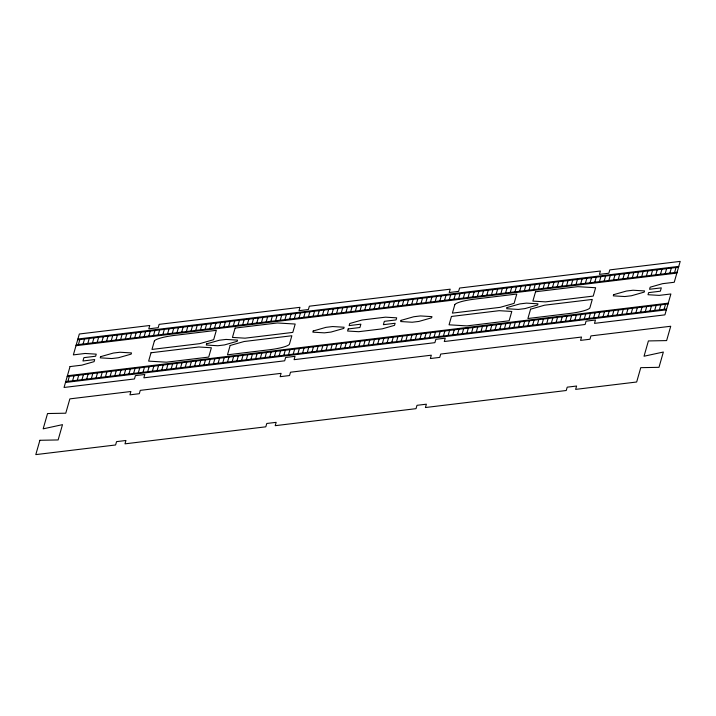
<?xml version="1.0" encoding="UTF-8"?>
<svg xmlns="http://www.w3.org/2000/svg" width="716" height="716" viewBox="0 0 716 716"><rect width="100%" height="100%" fill="white"/><g stroke="black" fill="none" stroke-linecap="round" stroke-linejoin="round"><path stroke-width="1.07" d="M67.904 381.36L69.336 376.348M78.411 344.602L79.843 339.59M72.593 380.796L74.034 375.784M83.101 344.029L84.542 339.017M77.292 380.232L78.724 375.211M87.799 343.465L89.232 338.453M81.982 379.659L83.423 374.647M92.489 342.892L93.93 337.88M86.681 379.095L88.113 374.083M97.188 342.329L98.62 337.317M91.371 378.522L92.812 373.51M101.878 341.765L103.319 336.753M96.069 377.959L97.501 372.947M106.577 341.192L108.009 336.18M100.759 377.395L102.2 372.383M111.266 340.628L112.707 335.616M105.458 376.822L106.89 371.81M115.965 340.064L117.397 335.043M110.148 376.258L111.589 371.246M120.655 339.491L122.096 334.479M114.846 375.685L116.278 370.673M125.354 338.928L126.786 333.916M119.536 375.121L120.977 370.109M130.044 338.355L131.484 333.343M124.235 374.558L125.667 369.546M134.742 337.791L136.174 332.779M128.925 373.985L130.366 368.973M139.432 337.227L140.873 332.206M133.624 373.421L135.055 368.409M144.131 336.654L145.563 331.642M138.313 372.857L139.754 367.836M148.821 336.09L150.262 331.078M143.012 372.284L144.444 367.272M153.519 335.518L154.951 330.506M147.702 371.72L149.143 366.708M158.209 334.954L159.65 329.942M152.401 371.148L153.833 366.136M162.908 334.39L164.34 329.378M157.09 370.584L158.531 365.572M167.598 333.817L169.03 328.805M161.789 370.02L163.221 364.999M172.296 333.253L173.728 328.241M166.479 369.447L167.92 364.435M176.986 332.689L178.418 327.668M171.178 368.883L172.61 363.871M181.685 332.117L183.117 327.105M175.868 368.31L177.308 363.298M186.375 331.553L187.807 326.541M180.566 367.747L181.998 362.735M191.074 330.98L192.506 325.968M185.256 367.183L186.697 362.171M195.763 330.416L197.195 325.404M189.955 366.61L191.387 361.598M200.462 329.852L201.894 324.831M194.645 366.046L196.086 361.034M205.152 329.279L206.584 324.267M199.343 365.473L200.775 360.461M209.851 328.716L211.283 323.704M204.033 364.909L205.465 359.897M214.54 328.143L215.972 323.131M208.732 364.346L210.164 359.334M219.239 327.579L220.671 322.567M213.422 363.773L214.854 358.761M223.929 327.015L225.361 321.994M218.12 363.209L219.552 358.197M228.628 326.442L230.06 321.43M222.81 362.645L224.242 357.624M233.318 325.878L234.75 320.866M227.509 362.072L228.941 357.06M238.016 325.306L239.448 320.294M232.199 361.508L233.631 356.496M242.706 324.742L244.138 319.73M236.898 360.936L238.33 355.924M247.405 324.178L248.837 319.166M241.587 360.372L243.019 355.36M252.095 323.605L253.527 318.593M246.286 359.808L247.718 354.787M256.793 323.041L258.225 318.029M250.976 359.235L252.408 354.223M261.483 322.477L262.915 317.457M255.675 358.671L257.107 353.659M266.182 321.905L267.614 316.893M260.364 358.098L261.796 353.086M270.872 321.341L272.304 316.329M265.063 357.535L266.495 352.523M275.57 320.768L277.002 315.756M269.753 356.971L271.185 351.959M280.26 320.204L281.692 315.192M274.452 356.398L275.884 351.386M284.959 319.64L286.391 314.619M279.142 355.834L280.574 350.822M289.649 319.067L291.081 314.055M283.84 355.27L285.272 350.249M294.348 318.504L295.78 313.492M288.53 354.697L289.962 349.685M299.037 317.931L300.469 312.919M293.229 354.134L294.661 349.122M303.736 317.367L305.168 312.355M297.919 353.561L299.351 348.549M308.426 316.803L309.858 311.782M302.617 352.997L304.049 347.985M313.125 316.23L314.557 311.218M307.307 352.433L308.739 347.412M317.815 315.666L319.246 310.655M312.006 351.86L313.438 346.848M322.513 315.094L323.945 310.082M316.696 351.296L318.128 346.284M327.203 314.53L328.635 309.518M321.395 350.724L322.827 345.712M331.902 313.966L333.334 308.954M326.084 350.16L327.516 345.148M336.592 313.393L338.024 308.381M330.783 349.596L332.215 344.575M341.29 312.829L342.722 307.817M335.473 349.023L336.905 344.011M345.98 312.265L347.412 307.245M340.172 348.459L341.604 343.447M350.679 311.693L352.111 306.681M344.861 347.887L346.293 342.875M355.369 311.129L356.801 306.117M349.56 347.323L350.992 342.311M360.067 310.556L361.499 305.544M354.25 346.759L355.682 341.747M364.757 309.992L366.189 304.98M358.949 346.186L360.381 341.174M369.456 309.428L370.888 304.407M363.639 345.622L365.07 340.61M374.146 308.856L375.578 303.844M368.337 345.058L369.769 340.037M378.845 308.292L380.277 303.28M373.027 344.486L374.459 339.474M383.534 307.719L384.966 302.707M377.726 343.922L379.158 338.91M388.233 307.155L389.665 302.143M382.416 343.349L383.848 338.337M392.923 306.591L394.355 301.57M387.114 342.785L388.546 337.773M397.622 306.018L399.054 301.006M391.804 342.221L393.236 337.2M402.311 305.455L403.743 300.443M396.503 341.648L397.935 336.636M407.01 304.882L408.442 299.87M401.193 341.085L402.625 336.072M411.7 304.318L413.132 299.306M405.891 340.512L407.323 335.5M416.399 303.754L417.831 298.742M410.581 339.948L412.013 334.936M421.089 303.181L422.521 298.169M415.28 339.384L416.712 334.363M425.787 302.617L427.219 297.605M419.97 338.811L421.402 333.799M430.477 302.054L431.909 297.033M424.669 338.247L426.101 333.235M435.176 301.481L436.608 296.469M429.358 337.675L430.79 332.663M439.866 300.917L441.298 295.905M434.057 337.111L435.489 332.099M444.564 300.344L445.996 295.332M438.747 336.547L440.179 331.535M449.254 299.78L450.686 294.768M443.446 335.974L444.878 330.962M453.953 299.216L455.385 294.195M448.135 335.41L449.567 330.398M458.643 298.644L460.075 293.632M452.834 334.846L454.266 329.825M463.342 298.08L464.773 293.068M457.524 334.274L458.956 329.262M468.031 297.507L469.463 292.495M462.223 333.71L463.655 328.698M472.73 296.943L474.162 291.931M466.913 333.137L468.345 328.125M477.42 296.379L478.852 291.358M471.611 332.573L473.043 327.561M482.119 295.806L483.551 290.794M476.301 332.009L477.733 326.988M486.808 295.243L488.24 290.231M481 331.436L482.432 326.424M491.507 294.67L492.939 289.658M485.69 330.873L487.122 325.861M496.197 294.106L497.629 289.094M490.388 330.3L491.82 325.288M500.896 293.542L502.328 288.53M495.078 329.736L496.51 324.724M505.585 292.969L507.017 287.957M499.777 329.172L501.209 324.151M510.284 292.405L511.716 287.393M504.467 328.599L505.899 323.587M514.974 291.842L516.406 286.821M509.166 328.035L510.598 323.023M519.673 291.269L521.105 286.257M513.855 327.463L515.287 322.451M524.363 290.705L525.795 285.693M518.554 326.899L519.986 321.887M529.061 290.132L530.493 285.12M523.244 326.335L524.676 321.323M533.751 289.568L535.183 284.556M527.943 325.762L529.375 320.75M538.45 289.004L539.882 283.983M532.632 325.198L534.064 320.186M543.14 288.432L544.572 283.42M537.331 324.634L538.763 319.613M547.838 287.868L549.27 282.856M542.021 324.062L543.453 319.05M552.528 287.295L553.96 282.283M546.72 323.498L548.152 318.486M557.227 286.731L558.659 281.719M551.409 322.925L552.841 317.913M561.917 286.167L563.349 281.146M556.108 322.361L557.54 317.349M566.616 285.595L568.048 280.582M560.798 321.797L562.23 316.776M571.305 285.031L572.737 280.019M565.497 321.224L566.929 316.212M576.004 284.458L577.436 279.446M570.187 320.661L571.619 315.649M580.694 283.894L582.126 278.882M574.885 320.088L576.317 315.076M585.393 283.33L586.825 278.318M579.575 319.524L581.007 314.512M590.082 282.757L591.514 277.745M584.274 318.96L585.706 313.939M594.781 282.194L596.213 277.181M588.964 318.387L590.396 313.375M599.471 281.63L600.903 276.609M593.662 317.823L595.094 312.811M604.17 281.057L605.602 276.045M598.352 317.251L599.784 312.239M608.86 280.493L610.292 275.481M603.051 316.687L604.483 311.675M613.558 279.92L614.99 274.908M607.741 316.123L609.173 311.111M618.248 279.356L619.68 274.344M612.44 315.55L613.872 310.538M622.947 278.793L624.379 273.772M617.129 314.986L618.561 309.974M627.637 278.22L629.069 273.208M621.828 314.422L623.26 309.401M632.335 277.656L633.767 272.644M626.518 313.85L627.95 308.838M637.025 277.083L638.457 272.071M631.217 313.286L632.649 308.274M641.724 276.519L643.156 271.507M635.906 312.713L637.338 307.701M646.414 275.955L647.846 270.943M640.605 312.149L642.037 307.137M651.113 275.383L652.545 270.371M645.295 311.585L646.727 306.564M655.802 274.819L657.234 269.807M649.994 311.012L651.426 306M660.501 274.246L661.933 269.234M654.684 310.449L656.116 305.437M665.191 273.682L666.623 268.67M659.382 309.876L660.814 304.864M669.89 273.118L671.322 268.106M664.072 309.312L665.504 304.3M674.579 272.545L676.011 267.533M77.901 339.017L678.768 266.397M77.668 339.849L678.526 267.229M76.236 344.861L677.094 272.241M75.994 345.694L676.853 273.082M67.394 375.775L668.261 303.163M67.161 376.616L668.019 303.996M65.729 381.628L666.587 309.008M65.487 382.46L666.345 309.84M39.899 440.286L35.8 454.615L115.598 444.976L116.556 441.629L125.944 440.492L124.987 443.839L265.815 426.817L266.773 423.478L276.161 422.342L275.204 425.68L416.032 408.666L416.989 405.319L426.378 404.191L425.42 407.529L566.249 390.506L567.206 387.168L576.595 386.031L575.637 389.379L636.667 382.004L640.757 367.666L658.988 367.326L663.356 352.03L644.033 356.228L648.401 340.932L666.623 340.592L670.722 326.254L590.924 335.902L589.966 339.241L580.578 340.377L581.535 337.039L440.707 354.053L439.749 357.4L430.361 358.528L431.318 355.19L290.49 372.213L289.533 375.551L280.144 376.688L281.102 373.34L140.273 390.363L139.316 393.702L129.927 394.838L130.885 391.5L69.864 398.875L65.765 413.204L47.542 413.544L43.166 428.848L62.498 424.651L58.121 439.946L39.899 440.286M70.025 366.583L64.055 387.472L134.465 378.961L135.422 375.623L144.811 374.486L143.853 377.833L284.682 360.81L285.639 357.472L295.028 356.335L294.07 359.674L434.898 342.66L435.856 339.312L445.245 338.176L444.287 341.523L585.115 324.5L586.073 321.162L595.461 320.025L594.504 323.364L664.913 314.861L670.883 293.972L659.15 295.386L648.016 294.715L648.607 292.629L660.349 291.206L661.298 287.868L649.564 289.282L650.164 287.197L662.497 283.688L674.23 282.274L680.2 261.385L609.79 269.896L608.833 273.235L599.444 274.371L600.402 271.024L459.574 288.047L458.616 291.385L449.227 292.522L450.185 289.183L309.357 306.197L308.399 309.545L299.011 310.681L299.968 307.334L159.14 324.357L158.182 327.695L148.794 328.832L149.751 325.494L79.333 333.996L73.363 354.885L85.106 353.471L96.239 354.143L95.64 356.228L83.906 357.651L82.949 360.989L94.691 359.575L94.091 361.661L81.758 365.169L70.025 366.583M100.598 356.675L100.258 357.857L111.786 358.546L118.417 357.749L131.18 354.116L131.511 352.934L119.993 352.245L113.352 353.051L100.598 356.675M151.022 352.764L148.633 361.124L166.452 362.189L208.705 357.087L211.372 347.752L198.771 346.991L151.022 352.764M154.361 341.067L151.971 349.426L199.719 343.653L213.672 339.679L216.339 330.345L174.095 335.455A18.965 3.195 -7.6 0 0 154.361 341.067M206.62 343.859L206.289 345.04L217.807 345.739L224.448 344.933L237.202 341.308L237.533 340.127L226.014 339.429L219.373 340.234L206.62 343.859M230.149 345.479L227.482 354.814L269.726 349.712A18.965 3.195 -7.6 0 0 289.461 344.101L291.851 335.741L244.102 341.514L230.149 345.479M235.117 328.08L232.449 337.415L245.051 338.176L292.799 332.403L295.189 324.044L277.369 322.97L235.117 328.08M313.214 330.98L312.874 332.161L324.402 332.851L331.034 332.054L343.796 328.42L344.127 327.239L332.609 326.55L325.968 327.346L313.214 330.98M348.182 328.939L347.582 331.025L358.716 331.696L382.192 328.859L394.525 325.35L395.125 323.265L383.382 324.679L384.34 321.341L396.073 319.918L396.673 317.832L385.53 317.161L362.063 319.998L349.73 323.507L349.131 325.592L360.873 324.178L359.915 327.516L348.182 328.939M401.032 320.365L400.692 321.547L412.21 322.236L418.851 321.439L431.605 317.815L431.945 316.633L420.426 315.935L413.785 316.74L401.032 320.365M451.447 316.454L449.066 324.813L466.886 325.887L509.13 320.777L511.797 311.442L499.195 310.681L451.447 316.454M454.794 304.756L452.405 313.116L500.153 307.343L514.106 303.378L516.773 294.043L474.529 299.145A18.965 3.195 -7.6 0 0 454.794 304.756M507.053 307.549L506.713 308.73L518.241 309.428L524.873 308.623L537.635 304.998L537.967 303.817L526.448 303.119L519.807 303.924L507.053 307.549M530.574 309.178L527.907 318.513L570.16 313.402A18.965 3.195 -7.6 0 0 589.894 307.791L592.275 299.431L544.527 305.204L530.574 309.178M535.55 291.77L532.883 301.105L545.485 301.866L593.233 296.093L595.623 287.734L577.803 286.668L535.55 291.77M613.648 294.67L613.308 295.851L624.826 296.54L631.467 295.744L644.221 292.11L644.561 290.929L633.042 290.24L626.402 291.045L613.648 294.67"/></g></svg>
